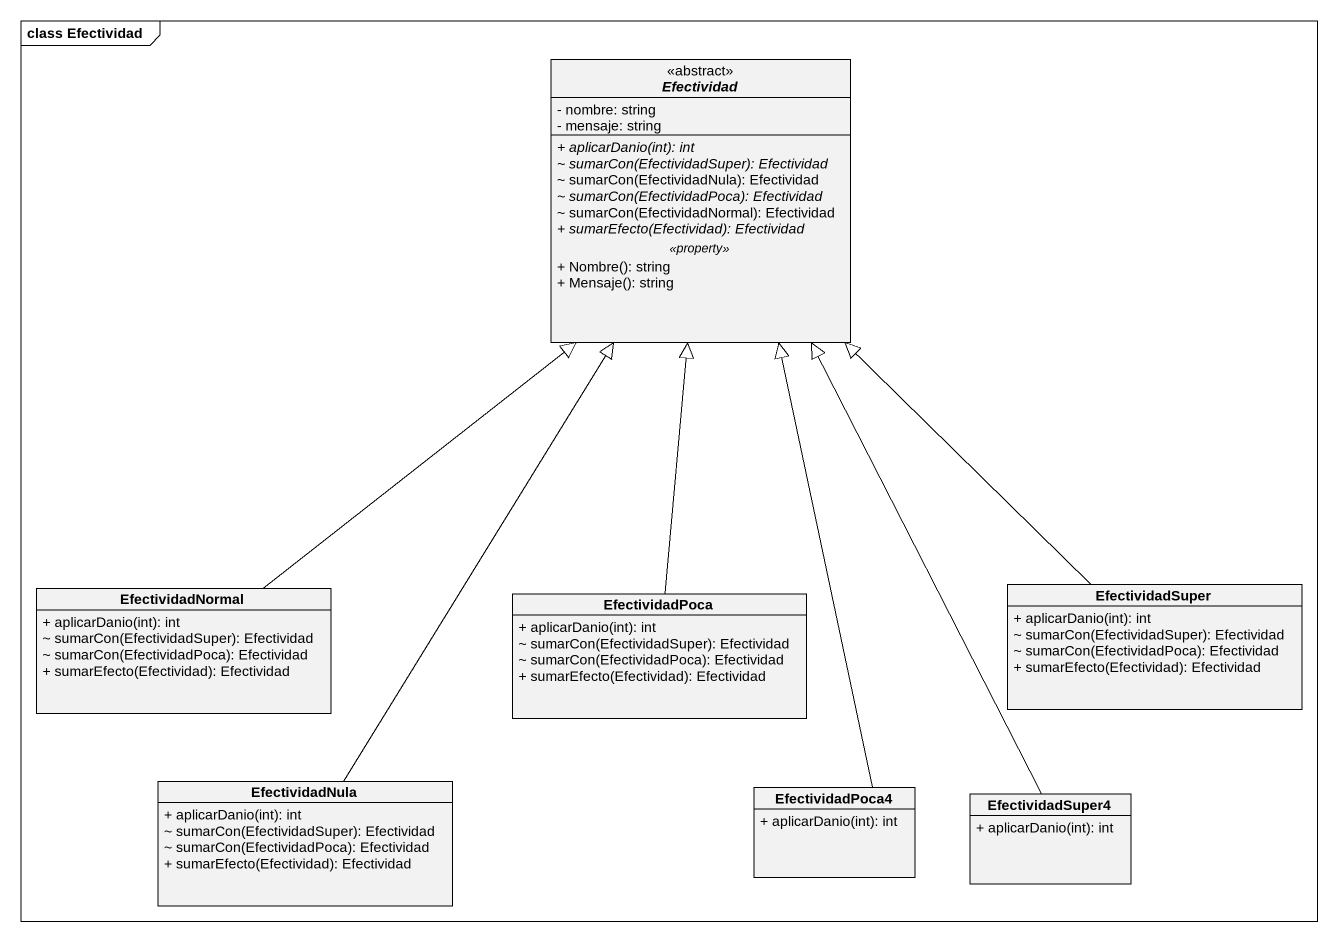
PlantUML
@startuml
mainframe class Efectividad
hide circle
hide empty members
skinparam classAttributeIconSize 0
abstract class Efectividad <<abstract>> {
  - nombre: string
  - mensaje: string
  --
  {abstract} + aplicarDanio(int): int
  {abstract} ~ sumarCon(EfectividadSuper): Efectividad
  ~ sumarCon(EfectividadNula): Efectividad
  {abstract} ~ sumarCon(EfectividadPoca): Efectividad
  ~ sumarCon(EfectividadNormal): Efectividad
  {abstract} + sumarEfecto(Efectividad): Efectividad
  .. <<property>> ..
  + Nombre(): string
  + Mensaje(): string
}
class EfectividadNormal {
  + aplicarDanio(int): int
  ~ sumarCon(EfectividadSuper): Efectividad
  ~ sumarCon(EfectividadPoca): Efectividad
  + sumarEfecto(Efectividad): Efectividad
}
class EfectividadPoca {
  + aplicarDanio(int): int
  ~ sumarCon(EfectividadSuper): Efectividad
  ~ sumarCon(EfectividadPoca): Efectividad
  + sumarEfecto(Efectividad): Efectividad
}
class EfectividadSuper {
  + aplicarDanio(int): int
  ~ sumarCon(EfectividadSuper): Efectividad
  ~ sumarCon(EfectividadPoca): Efectividad
  + sumarEfecto(Efectividad): Efectividad
}
class EfectividadNula {
  + aplicarDanio(int): int
  ~ sumarCon(EfectividadSuper): Efectividad
  ~ sumarCon(EfectividadPoca): Efectividad
  + sumarEfecto(Efectividad): Efectividad
}
class EfectividadPoca4 {
  + aplicarDanio(int): int
}
class EfectividadSuper4 {
  + aplicarDanio(int): int
}
EfectividadNormal -up-|> Efectividad
EfectividadPoca -up-|> Efectividad
EfectividadSuper -up-|> Efectividad
EfectividadNula -up-|> Efectividad
EfectividadPoca4 -up-|> Efectividad
EfectividadSuper4 -up-|> Efectividad
@enduml
